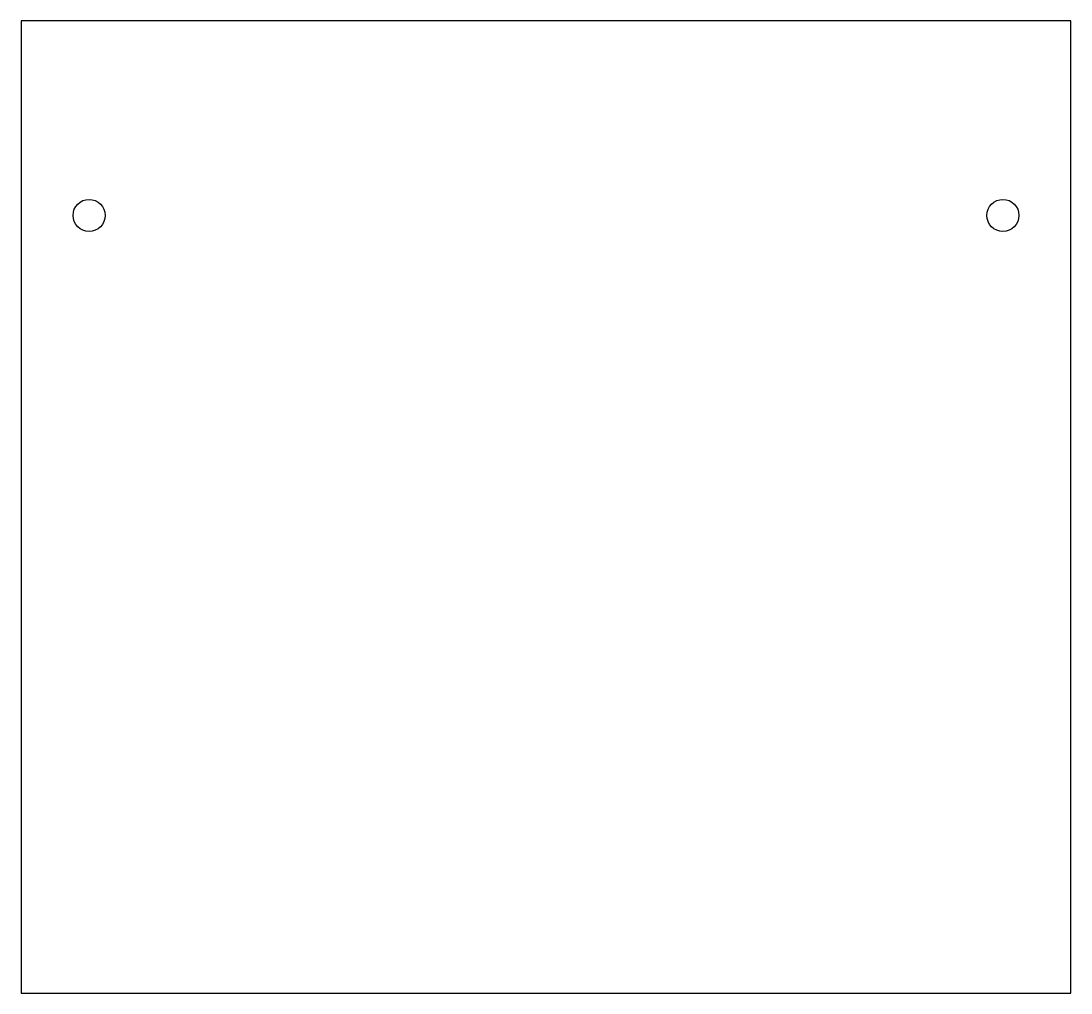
# Model space of a CAD drawing. Header units: inches. Extents: x 0 to 5.4, y -1 to 4.
import ezdxf

# ---------------------------------------------------------------- set-up
doc = ezdxf.new("R2010")
doc.units = ezdxf.units.IN
doc.header["$MEASUREMENT"] = 0

msp = doc.modelspace()

# ---------------------------------------------------------------- linework, layer by layer
msp.add_lwpolyline([(0, -1), (5.4, -1), (5.4, 4), (0, 4)], close=True)
for centre in [(0.35, 3), (5.05, 3)]:
    msp.add_circle(centre, 0.0825)

doc.saveas('drawing.dxf')
